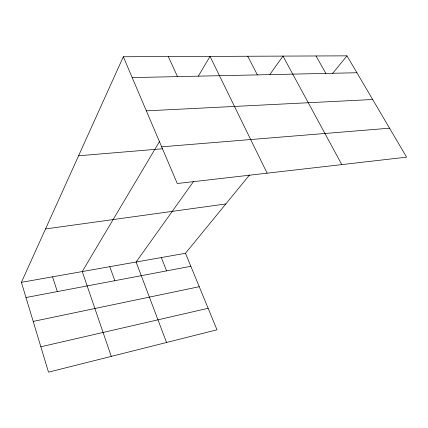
<?xml version="1.0" encoding="UTF-8"?>
<svg xmlns="http://www.w3.org/2000/svg" width="428" height="428" viewBox="0 0 428 428"><rect width="100%" height="100%" fill="white"/><g stroke="black" fill="none" stroke-linecap="round" stroke-linejoin="round"><path stroke-width="0.64" d="M249.556 174.934L185.479 253.274L216.991 329.801L48.508 372.157L21.4 282.336L123.328 56.747L346.969 55.843L406.6 157.156L177.267 183.51L123.328 56.747M159.494 141.502L82.251 271.561L111.269 356.38M198.276 76.205L210.041 56.394L267.115 173.185M193.665 181.333L136.104 262.022L166.546 342.486M269.902 74.456L282.994 56.1L341.795 164.603M332.588 73.429L346.969 55.843M40.847 346.776L208.131 308.288M33.191 321.412L199.245 286.701M25.985 297.524L190.84 266.291M21.4 282.336L185.479 253.274M45.523 228.948L225.824 203.947M78.586 155.776L162.731 148.751M161.656 146.825L389.55 128.191M146.355 110.852L372.67 99.51M132.198 77.591L356.915 72.744M315.998 55.972L325.869 73.413M247.753 56.245L257.378 74.889M168.311 56.566L177.502 76.617M161.313 257.554L166.588 270.887M109.777 266.681L114.827 280.693M52.553 276.82L57.315 291.591"/></g></svg>
